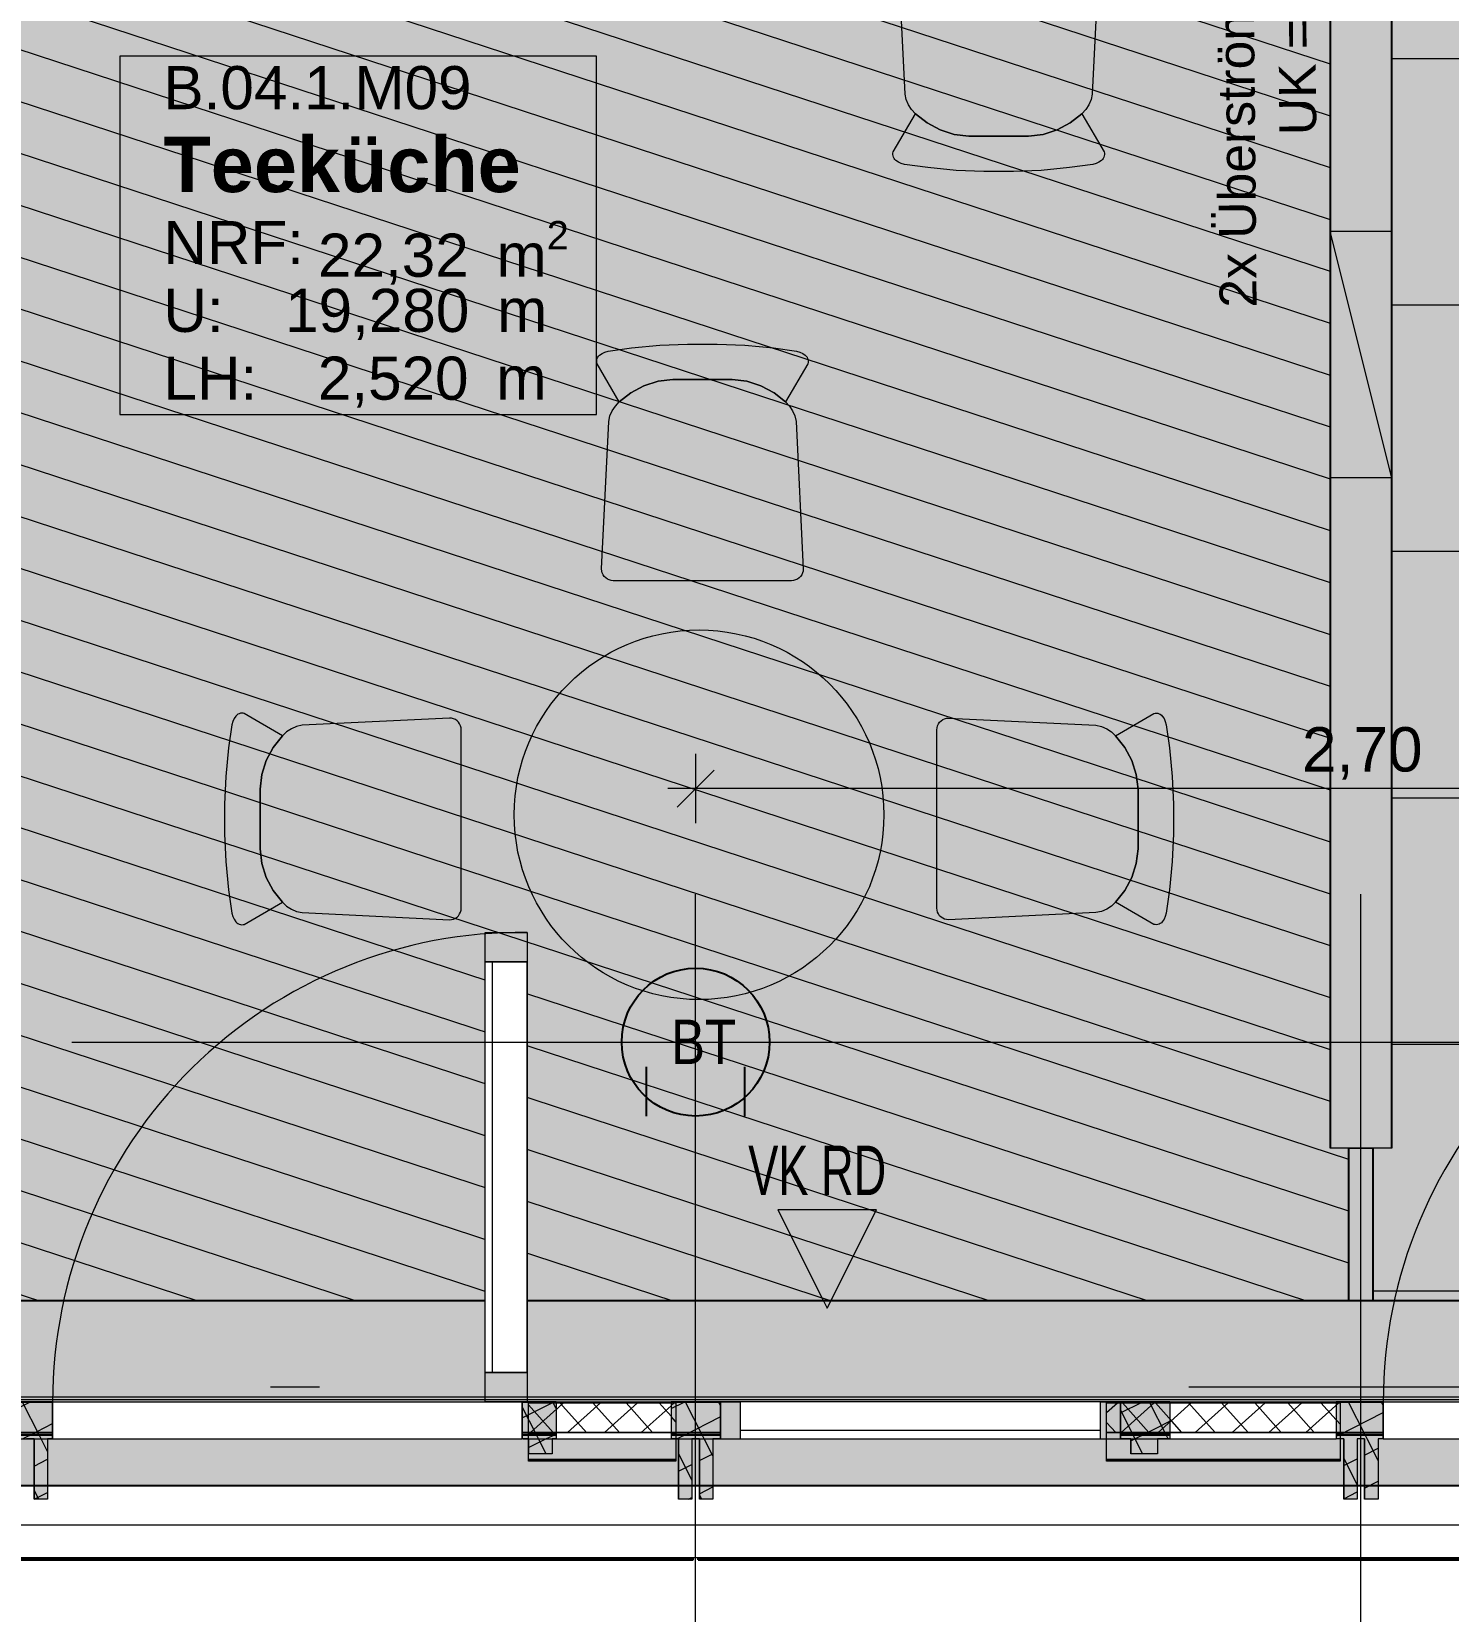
# Model space of a CAD drawing. Header units: metres. Extents: x -22.4 to 53.1, y 133.6 to 157.9.
# Drawn here: x 5.121 to 7.996, y 137.385 to 140.59 of the extents above; entities that cross this region are included whole.
import ezdxf

# ---------------------------------------------------------------- set-up
doc = ezdxf.new("R2010")
doc.units = ezdxf.units.M
doc.header["$MEASUREMENT"] = 0
for name, pattern in [('Achse', [0.0023, 0.0015, -0.0008]), ('Strichlinie_ eng', [0.0023, 0.0015, -0.0008]), ('Strichpunktlinie', [0.006703, 0.003528, -0.001764, 0, -0.001411]), ('Wipeout_Contour', [1, 0, -1])]:
    doc.linetypes.add(name, pattern=pattern)
for name, color, linetype in [('00  Raster', 7, 'Continuous'), ('00  Raster Ausbau', 7, 'Continuous'), ('10  Fassade', 7, 'Continuous'), ('10  Fassade_Deckschraffur', 7, 'Continuous'), ('10  Fassade_Schnittschraffur', 7, 'Continuous'), ('10  Wand Massiv_Deckschraffur', 7, 'Continuous'), ('10  Wand Massiv_Fenster', 7, 'Continuous'), ('20  Möbel', 7, 'Continuous'), ('20  TGA - Revi+BT', 7, 'Continuous'), ('20 Wand Leichtbau MIETERAUSBAU_Fenster', 7, 'Continuous'), ('40  Text Statik', 7, 'Continuous'), ('40 Bemaßung 1_ 50 Bodenspiegel', 7, 'Continuous'), ('50 NUF - Raumstempel MIETERAUSBAU', 7, 'Continuous'), ('Neubau_20  Boden Aufbauten', 7, 'Continuous'), ('Neubau_20  Boden Aufbauten_Deckschraffur', 7, 'Continuous'), ('Neubau_20  TGA - Revi+BT', 7, 'Continuous'), ('Neubau_20  Wand Leichtbau', 7, 'Continuous'), ('Neubau_20  Wand Leichtbau_Schnittschraffur', 7, 'Continuous'), ('Neubau_20 Wand Leichtbau MIETERAUSBAU', 7, 'Continuous'), ('Neubau_20 Wand Leichtbau MIETERAUSBAU_Fenster', 7, 'Continuous'), ('Neubau_20 Wand Leichtbau MIETERAUSBAU_Schnittschraffur', 7, 'Continuous'), ('Neubau_40  Text Statik', 7, 'Continuous'), ('Neubau_50 NUF - Raumstempel MIETERAUSBAU', 7, 'Continuous')]:
    doc.layers.add(name, color=color, linetype=linetype)
doc.styles.add('ERSTELLTER_STIL_1', font='')
doc.styles.add('ERSTELLTER_STIL_2', font='')
doc.styles.add('ERSTELLTER_STIL_3', font='')
doc.styles.get('ERSTELLTER_STIL_1').set_extended_font_data('Arial')
doc.styles.get('ERSTELLTER_STIL_2').set_extended_font_data('Arial Narrow')
doc.styles.get('ERSTELLTER_STIL_3').set_extended_font_data('Arial', bold=True)
pattern_1 = [(41.86749, (-110.10794, 75.264664), (-0.033370506, 0.037234518), []), (131.86749, (-110.10794, 75.264664), (0.037234518, 0.033370506), [])]
pattern_2 = [(26.86749, (-110.10794, 75.264664), (-0.027115717, 0.053523246), []), (116.86749, (-110.10794, 75.264664), (0.053523246, 0.027115717), [])]

msp = doc.modelspace()

# ---------------------------------------------------------------- hatches: boundary and pattern name
at = {"layer": 'Neubau_20  Boden Aufbauten_Deckschraffur', "linetype": 'Continuous', "lineweight": 0, "true_color": 0xffffff}
msp.add_hatch(color=7, dxfattribs=at).paths.add_polyline_path([(-1.6166, 143.8049), (-1.6166, 143.7049), (4.5184, 143.7049), (4.5184, 143.6799), (7.7559, 143.6799), (7.7559, 143.7049), (7.8809, 143.7049), (7.8809, 138.3249), (7.8434, 138.3249), (7.8434, 138.0149), (7.8809, 138.0149), (7.9772, 138.0149), (24.6034, 138.0149), (24.6034, 140.5199), (24.0034, 140.5199), (24.0034, 143.7899), (30.6509, 143.7899), (30.6509, 143.8049)])
at = {"layer": 'Neubau_20  Boden Aufbauten_Deckschraffur', "linetype": 'Continuous', "lineweight": 18}
h = msp.add_hatch(dxfattribs=at)
h.set_pattern_fill('Verband__Quadrat__50x50__4D', color=6, style=0, pattern_type=2)
h.set_pattern_definition([(360, (14.0547, 142.5352), (2e-07, 0.5), []), (90, (14.0547, 142.5352), (-0.5, 2e-07), [])])
h.paths.add_polyline_path([(-1.6166, 143.8049), (-1.6166, 143.7049), (4.5184, 143.7049), (4.5184, 143.6799), (7.7559, 143.6799), (7.7559, 143.7049), (7.8809, 143.7049), (7.8809, 138.3249), (7.8434, 138.3249), (7.8434, 138.0149), (7.8809, 138.0149), (7.9772, 138.0149), (24.6034, 138.0149), (24.6034, 140.5199), (24.0034, 140.5199), (24.0034, 143.7899), (30.6509, 143.7899), (30.6509, 143.8049)])
at = {"layer": 'Neubau_20 Wand Leichtbau MIETERAUSBAU_Schnittschraffur', "linetype": 'Continuous', "lineweight": 18}
msp.add_hatch(color=9, dxfattribs=at).paths.add_polyline_path([(7.7559, 143.6799), (7.7559, 138.3249), (7.8809, 138.3249), (7.8809, 143.6799)])

# ---------------------------------------------------------------- linework, layer by layer
at = {"layer": '20  Möbel', "color": 9, "linetype": 'Continuous', "lineweight": 18, "ltscale": 1000, "flags": 128}
msp.add_lwpolyline([(7.288, 140.7623), (7.2732, 140.4632), (7.2708, 140.4519), (7.2663, 140.4412), (7.26, 140.4316), (7.2519, 140.4233), (7.2285, 140.4046), (7.2021, 140.3904), (7.1734, 140.3814), (7.1436, 140.3777), (7.0229, 140.3777), (7.0229, 140.3777), (6.9931, 140.3814), (6.9645, 140.3904), (6.938, 140.4046), (6.9146, 140.4233), (6.9066, 140.4316), (6.9002, 140.4412), (6.8957, 140.4519), (6.8933, 140.4632), (6.8785, 140.7623)], dxfattribs=at)
for points in [[(7.0532, 140.3059), (6.9971, 140.3083), (6.9393, 140.3139), (6.8922, 140.3205), (6.8854, 140.3226), (6.8797, 140.325), (6.8745, 140.3285), (6.8726, 140.3304), (6.871, 140.3326), (6.8698, 140.3351), (6.869, 140.3377), (6.8687, 140.3404), (6.8688, 140.3432), (6.8694, 140.3458), (6.9146, 140.4233), (6.938, 140.4046), (6.9645, 140.3904), (6.9931, 140.3814), (7.0229, 140.3777), (7.1436, 140.3777), (7.1734, 140.3814), (7.2021, 140.3904), (7.2285, 140.4046), (7.2519, 140.4233), (7.2972, 140.3458), (7.2977, 140.3432), (7.2979, 140.3404), (7.2975, 140.3377), (7.2968, 140.3351), (7.2956, 140.3326), (7.294, 140.3304), (7.292, 140.3285), (7.2868, 140.325), (7.2811, 140.3226), (7.2744, 140.3205), (7.2273, 140.3139), (7.1694, 140.3083), (7.1133, 140.3059)], [(6.5122, 139.956), (6.5683, 139.9536), (6.6262, 139.9481), (6.6733, 139.9414), (6.68, 139.9394), (6.6857, 139.9369), (6.6909, 139.9335), (6.6928, 139.9315), (6.6944, 139.9293), (6.6956, 139.9268), (6.6964, 139.9242), (6.6967, 139.9215), (6.6966, 139.9188), (6.696, 139.9161), (6.6508, 139.8386), (6.6274, 139.8574), (6.6009, 139.8715), (6.5723, 139.8806), (6.5425, 139.8842), (6.4218, 139.8842), (6.392, 139.8806), (6.3634, 139.8715), (6.3369, 139.8574), (6.3135, 139.8386), (6.2683, 139.9161), (6.2677, 139.9188), (6.2676, 139.9215), (6.2679, 139.9242), (6.2687, 139.9268), (6.2699, 139.9293), (6.2715, 139.9315), (6.2734, 139.9335), (6.2786, 139.9369), (6.2843, 139.9394), (6.291, 139.9414), (6.3381, 139.9481), (6.396, 139.9536), (6.4521, 139.956)], [(6.5425, 139.8842), (6.5723, 139.8806), (6.6009, 139.8715), (6.6274, 139.8574), (6.6508, 139.8386), (6.6588, 139.8303), (6.6652, 139.8207), (6.6697, 139.8101), (6.6721, 139.7988), (6.6869, 139.4997), (6.6865, 139.4956), (6.6854, 139.4916), (6.6837, 139.4878), (6.6813, 139.4845), (6.6784, 139.4816), (6.675, 139.4792), (6.6712, 139.4775), (6.6672, 139.4764), (6.6631, 139.476), (6.3012, 139.476), (6.2971, 139.4764), (6.2931, 139.4775), (6.2893, 139.4792), (6.2859, 139.4816), (6.283, 139.4845), (6.2806, 139.4878), (6.2789, 139.4916), (6.2778, 139.4956), (6.2774, 139.4997), (6.2922, 139.7988), (6.2946, 139.8101), (6.2991, 139.8207), (6.3055, 139.8303), (6.3135, 139.8386), (6.3369, 139.8574), (6.3634, 139.8715), (6.392, 139.8806), (6.4218, 139.8842), (6.5425, 139.8842)], [(5.5127, 138.9626), (5.5151, 138.9065), (5.5206, 138.8486), (5.5273, 138.8015), (5.5294, 138.7948), (5.5318, 138.7891), (5.5352, 138.7839), (5.5372, 138.7819), (5.5394, 138.7803), (5.5419, 138.7791), (5.5445, 138.7784), (5.5472, 138.778), (5.55, 138.7782), (5.5526, 138.7787), (5.6301, 138.824), (5.6114, 138.8474), (5.5972, 138.8738), (5.5882, 138.9025), (5.5845, 138.9323), (5.5845, 139.053), (5.5882, 139.0828), (5.5972, 139.1114), (5.6114, 139.1379), (5.6301, 139.1613), (5.5526, 139.2065), (5.55, 139.2071), (5.5472, 139.2072), (5.5445, 139.2069), (5.5419, 139.2061), (5.5394, 139.2049), (5.5372, 139.2033), (5.5352, 139.2014), (5.5318, 139.1962), (5.5294, 139.1905), (5.5273, 139.1837), (5.5206, 139.1366), (5.5151, 139.0788), (5.5127, 139.0227)], [(5.5845, 138.9323), (5.5882, 138.9025), (5.5972, 138.8738), (5.6114, 138.8474), (5.6301, 138.824), (5.6384, 138.8159), (5.648, 138.8096), (5.6587, 138.8051), (5.6699, 138.8027), (5.9691, 138.7879), (5.9732, 138.7883), (5.9771, 138.7894), (5.9809, 138.7911), (5.9842, 138.7935), (5.9872, 138.7964), (5.9895, 138.7998), (5.9913, 138.8036), (5.9923, 138.8076), (5.9927, 138.8117), (5.9927, 139.1735), (5.9923, 139.1777), (5.9913, 139.1817), (5.9895, 139.1854), (5.9872, 139.1888), (5.9842, 139.1918), (5.9809, 139.1942), (5.9771, 139.1959), (5.9732, 139.197), (5.9691, 139.1973), (5.6699, 139.1826), (5.6587, 139.1802), (5.648, 139.1757), (5.6384, 139.1693), (5.6301, 139.1613), (5.6114, 139.1379), (5.5972, 139.1114), (5.5882, 139.0828), (5.5845, 139.053), (5.5845, 138.9323)], [(7.3661, 138.9323), (7.3624, 138.9025), (7.3534, 138.8738), (7.3392, 138.8474), (7.3205, 138.824), (7.3122, 138.8159), (7.3025, 138.8096), (7.2919, 138.8051), (7.2806, 138.8027), (6.9815, 138.7879), (6.9774, 138.7883), (6.9734, 138.7894), (6.9697, 138.7911), (6.9663, 138.7935), (6.9634, 138.7964), (6.9611, 138.7998), (6.9593, 138.8036), (6.9582, 138.8076), (6.9579, 138.8117), (6.9579, 139.1735), (6.9582, 139.1777), (6.9593, 139.1817), (6.9611, 139.1854), (6.9634, 139.1888), (6.9663, 139.1918), (6.9697, 139.1942), (6.9734, 139.1959), (6.9774, 139.197), (6.9815, 139.1973), (7.2806, 139.1826), (7.2919, 139.1802), (7.3025, 139.1757), (7.3122, 139.1693), (7.3205, 139.1613), (7.3392, 139.1379), (7.3534, 139.1114), (7.3624, 139.0828), (7.3661, 139.053), (7.3661, 138.9323)], [(7.4379, 138.9626), (7.4355, 138.9065), (7.4299, 138.8486), (7.4233, 138.8015), (7.4212, 138.7948), (7.4188, 138.7891), (7.4153, 138.7839), (7.4134, 138.7819), (7.4112, 138.7803), (7.4087, 138.7791), (7.4061, 138.7784), (7.4034, 138.778), (7.4006, 138.7782), (7.3979, 138.7787), (7.3205, 138.824), (7.3392, 138.8474), (7.3534, 138.8738), (7.3624, 138.9025), (7.3661, 138.9323), (7.3661, 139.053), (7.3624, 139.0828), (7.3534, 139.1114), (7.3392, 139.1379), (7.3205, 139.1613), (7.3979, 139.2065), (7.4006, 139.2071), (7.4034, 139.2072), (7.4061, 139.2069), (7.4087, 139.2061), (7.4112, 139.2049), (7.4134, 139.2033), (7.4153, 139.2014), (7.4188, 139.1962), (7.4212, 139.1905), (7.4233, 139.1837), (7.4299, 139.1366), (7.4355, 139.0788), (7.4379, 139.0227)]]:
    msp.add_lwpolyline(points, close=True, dxfattribs=at)
at = {"layer": '40 Bemaßung 1_ 50 Bodenspiegel', "color": 7, "linetype": 'Continuous', "lineweight": 13, "ltscale": 1000}
for p, q in [((6.4684, 139.1244), (6.4684, 138.9838)), ((6.5059, 139.0916), (6.4309, 139.0166)), ((6.4684, 139.0541), (6.4122, 139.0541)), ((9.1684, 139.0541), (6.4684, 139.0541))]:
    msp.add_line(p, q, dxfattribs=at)
at = {"layer": 'Neubau_20  Boden Aufbauten', "color": 7, "linetype": 'Continuous', "lineweight": 13, "ltscale": 1000, "flags": 128}
msp.add_lwpolyline([(-1.6166, 143.8049), (-1.6166, 143.7049), (4.5184, 143.7049), (4.5184, 143.6799), (7.7559, 143.6799), (7.7559, 143.7049), (7.8809, 143.7049), (7.8809, 138.3249), (7.8434, 138.3249), (7.8434, 138.0149), (7.8809, 138.0149), (7.9772, 138.0149), (24.6034, 138.0149), (24.6034, 140.5199), (24.0034, 140.5199), (24.0034, 143.7899), (30.6509, 143.7899), (30.6509, 143.8049)], close=True, dxfattribs=at)
at = {"layer": 'Neubau_20  TGA - Revi+BT', "color": 1, "linetype": 'Continuous', "lineweight": 25, "ltscale": 1000}
for p, q in [((6.3684, 138.3899), (6.3684, 138.4899)), ((6.5684, 138.3899), (6.5684, 138.4899))]:
    msp.add_line(p, q, dxfattribs=at)
msp.add_circle((6.4684, 138.5399), 0.15, dxfattribs=at)
at = {"layer": 'Neubau_20  Wand Leichtbau', "color": 7, "linetype": 'Continuous', "lineweight": 13, "ltscale": 1000, "flags": 128}
msp.add_lwpolyline([(7.7934, 138.3249), (7.8434, 138.3249)], dxfattribs=at)
at = {"layer": 'Neubau_20 Wand Leichtbau MIETERAUSBAU', "color": 7, "linetype": 'Continuous', "lineweight": 25, "ltscale": 1000, "flags": 128}
for points in [[(7.7559, 143.6799), (7.7559, 138.3249)], [(7.8809, 138.3249), (7.8809, 143.6799)]]:
    msp.add_lwpolyline(points, dxfattribs=at)
at = {"layer": 'Neubau_20 Wand Leichtbau MIETERAUSBAU', "color": 7, "linetype": 'Continuous', "lineweight": 13, "ltscale": 1000, "flags": 128}
msp.add_lwpolyline([(7.8809, 138.3249), (7.7559, 138.3249)], dxfattribs=at)
at = {"layer": 'Neubau_20 Wand Leichtbau MIETERAUSBAU_Fenster', "color": 7, "linetype": 'Continuous', "lineweight": 18, "ltscale": 1000}
for p, q in [((7.8809, 139.6843), (7.7559, 140.1843)), ((7.8809, 140.1843), (7.7559, 140.1843)), ((7.8809, 139.6843), (7.7559, 139.6843))]:
    msp.add_line(p, q, dxfattribs=at)
at = {"layer": 'Neubau_40  Text Statik', "color": 7, "linetype": 'Continuous', "lineweight": 13, "ltscale": 1000}
msp.add_line((6.8353, 138.1999), (6.6353, 138.1999), dxfattribs=at)
at = {"layer": 'Neubau_50 NUF - Raumstempel MIETERAUSBAU', "color": 7, "linetype": 'Continuous', "lineweight": 13, "ltscale": 1000}
for p, q in [((6.2671, 140.5399), (5.3001, 140.5399)), ((5.3001, 140.5399), (5.3001, 139.8131)), ((6.2671, 139.8131), (6.2671, 140.5399)), ((5.3001, 139.8131), (6.2671, 139.8131))]:
    msp.add_line(p, q, dxfattribs=at)

# ---------------------------------------------------------------- texts
at = {"layer": '20  TGA - Revi+BT', "color": 1, "linetype": 'Continuous', "lineweight": 25, "insert": (6.5503, 138.5404), "char_height": 0.09, "attachment_point": 6, "rotation": 359.9998, "style": 'ERSTELLTER_STIL_2'}
msp.add_mtext('\\A1;{\\pqr;\\fArial Narrow|b0|i0|c0|p38;BT }', dxfattribs=at)
at = {"layer": '20 Wand Leichtbau MIETERAUSBAU_Fenster', "color": 7, "linetype": 'Continuous', "lineweight": 18, "char_height": 0.075, "attachment_point": 4, "rotation": 90.5142, "style": 'ERSTELLTER_STIL_1'}
for s, insert in [('\\A1;{\\pql;\\fArial|b0|i0|c0|p38;2x Überströmdurchlass LDO-T 0,50/0,30}', (7.5762, 140.03)), ('\\A1;{\\pql;\\fArial|b0|i0|c0|p38;UK = +200mm ü. OKFFB}', (7.691, 140.3797))]:
    msp.add_mtext(s, dxfattribs=dict(at, insert=insert))
at = {"layer": '40  Text Statik', "color": 7, "linetype": 'Continuous', "lineweight": 13, "insert": (6.5751, 138.3297), "char_height": 0.1, "attachment_point": 1, "rotation": 0.0014, "style": 'ERSTELLTER_STIL_2'}
msp.add_mtext('\\A1;{\\W0.800000x;\\pql;\\fArial Narrow|b0|i0|c0|p38;VK RD}', dxfattribs=at)
at = {"layer": '40 Bemaßung 1_ 50 Bodenspiegel', "color": 7, "linetype": 'Continuous', "lineweight": 13, "insert": (7.6987, 139.0721), "char_height": 0.09, "width": 0.239452, "attachment_point": 7, "style": 'ERSTELLTER_STIL_1'}
msp.add_mtext('\\A1;{\\pql;\\fArial|b0|i0|c0|p38;2,70}', dxfattribs=at)
at = {"layer": '50 NUF - Raumstempel MIETERAUSBAU', "color": 7, "linetype": 'Continuous', "lineweight": 18, "attachment_point": 1}
for s, insert, char_height, style in [('\\A1;{\\pql;\\pt0;\\fArial|b0|i0|c0|p38;B.04.1.M09}', (5.3885, 140.5199), 0.0875, 'ERSTELLTER_STIL_1'), ('\\A1;{\\pqj;\\pt0;\\fArial|b1|i0|c0|p38;Teeküche}', (5.3885, 140.3767), 0.1125, 'ERSTELLTER_STIL_3'), ('\\A1;{\\pqj;\\pt0;\\fArial|b0|i0|c0|p38;NRF: }', (5.3885, 140.2056), 0.0875, 'ERSTELLTER_STIL_1'), ('\\A1;{\\pql;\\pt0,0.1;\\fArial|b0|i0|c0|p38;22,32\\fArial|b0|i0|c0|p38;\\A1{\\H.66x;\\S^  ;}\\fArial|b0|i0|c0|p38; m\\fArial|b0|i0|c0|p38;\\A1{\\H.66x;\\S2^  ;}}', (5.7021, 140.2056), 0.0875, 'ERSTELLTER_STIL_1'), ('\\A1;{\\pqj;\\pt0;\\fArial|b0|i0|c0|p38;U: }', (5.3885, 140.0681), 0.0875, 'ERSTELLTER_STIL_1'), ('\\A1;{\\pql;\\pt0,0.1;\\fArial|b0|i0|c0|p38;19,280\\fArial|b0|i0|c0|p38;\\A1{\\H.66x;\\S^  ;}\\fArial|b0|i0|c0|p38; m\\fArial|b0|i0|c0|p38;\\A1{\\H.66x;\\S^  ;}}', (5.6353, 140.0681), 0.0875, 'ERSTELLTER_STIL_1'), ('\\A1;{\\pqj;\\pt0;\\fArial|b0|i0|c0|p38;LH: }', (5.3885, 139.9306), 0.0875, 'ERSTELLTER_STIL_1'), ('\\A1;{\\pql;\\pt0,0.1;\\fArial|b0|i0|c0|p38;2,520\\fArial|b0|i0|c0|p38;\\A1{\\H.66x;\\S^  ;}\\fArial|b0|i0|c0|p38; m\\fArial|b0|i0|c0|p38;\\A1{\\H.66x;\\S^  ;}}', (5.7017, 139.9306), 0.0875, 'ERSTELLTER_STIL_1')]:
    msp.add_mtext(s, dxfattribs=dict(at, insert=insert, char_height=char_height, style=style))

# ---------------------------------------------------------------- wipeouts: each hides what was drawn before it
at = {"color": 254, "linetype": 'Wipeout_Contour', "lineweight": 0, "ltscale": 555.427283}
msp.add_wipeout([(24.6034, 137.7447), (3.8184, 137.7447), (3.8184, 137.7417), (24.6034, 137.7417)], dxfattribs=at).dxf.layer = '10  Fassade_Deckschraffur'
at = {"color": 254, "linetype": 'Wipeout_Contour', "lineweight": 0, "ltscale": 554.568883}
msp.add_wipeout([(24.6034, 137.5599), (3.8184, 137.5599), (3.8184, 137.4939), (24.6034, 137.4939)], dxfattribs=at).dxf.layer = '10  Fassade_Deckschraffur'

# ---------------------------------------------------------------- next in the draw order: linework, layer by layer
at = {"layer": '10  Fassade', "color": 7, "linetype": 'Continuous', "lineweight": 18, "ltscale": 1000, "flags": 128}
msp.add_lwpolyline([(24.6034, 137.4939), (3.8184, 137.4939)], dxfattribs=at)

# ---------------------------------------------------------------- next in the draw order: wipeouts: each hides what was drawn before it
at = {"color": 254, "linetype": 'Wipeout_Contour', "lineweight": 0, "ltscale": 556.117024}
msp.add_wipeout([(24.6034, 138.0149), (3.8184, 138.0149), (3.8184, 137.8193), (24.6034, 137.8193)], dxfattribs=at).dxf.layer = '10  Fassade_Deckschraffur'
at = {"color": 254, "linetype": 'Wipeout_Contour', "lineweight": 0, "ltscale": 555.06051}
msp.add_wipeout([(3.8184, 137.7417), (3.8184, 137.5599), (24.6034, 137.5599), (24.6034, 137.7417)], dxfattribs=at).dxf.layer = '10  Fassade_Deckschraffur'

# ---------------------------------------------------------------- next in the draw order: hatches: boundary and pattern name
at = {"layer": '10  Fassade', "linetype": 'Continuous', "lineweight": 0, "true_color": 0xffffff}
for points in [[(6.4284, 137.6899), (6.4284, 137.6929), (6.1294, 137.6929), (6.1294, 137.6899)], [(7.7759, 137.6899), (7.7759, 137.6929), (7.3024, 137.6929), (7.3024, 137.6899)]]:
    msp.add_hatch(color=7, dxfattribs=at).paths.add_polyline_path(points)
at = {"layer": 'Neubau_20  Boden Aufbauten_Deckschraffur', "linetype": 'Continuous', "lineweight": 18, "true_color": 0xd5d5ff}
msp.add_hatch(color=254, dxfattribs=at).paths.add_polyline_path([(7.7559, 143.6799), (3.8184, 143.6799), (3.8184, 138.0149), (7.7559, 138.0149), (7.7934, 138.0149), (7.7934, 138.3249), (7.7559, 138.3249)])
at = {"layer": 'Neubau_20  Boden Aufbauten_Deckschraffur', "linetype": 'Continuous', "lineweight": 0, "true_color": 0xffffff}
h = msp.add_hatch(dxfattribs=at)
h.set_pattern_fill('Holz_Schalung_liegend__1_A0', style=0, pattern_type=2)
h.set_pattern_definition([(341.86749, (-110.10794, 75.26466), (0.03112157, 0.09503393), [])])
h.paths.add_polyline_path([(7.7559, 143.6799), (3.8184, 143.6799), (3.8184, 138.0149), (7.7559, 138.0149), (7.7934, 138.0149), (7.7934, 138.3249), (7.7559, 138.3249)])
at = {"layer": 'Neubau_20  Wand Leichtbau_Schnittschraffur', "linetype": 'Continuous', "lineweight": 18}
msp.add_hatch(color=9, dxfattribs=at).paths.add_polyline_path([(7.7934, 138.3249), (7.7934, 138.0149), (7.8434, 138.0149), (7.8434, 138.3249)])

# ---------------------------------------------------------------- next in the draw order: linework, layer by layer
at = {"layer": '00  Raster Ausbau', "color": 251, "linetype": 'Achse', "lineweight": 18, "ltscale": 1000, "true_color": 0x5f5f5f}
msp.add_line((6.4684, 137.8399), (6.4684, 138.8399), dxfattribs=at)
at = {"layer": '00  Raster Ausbau', "color": 9, "linetype": 'Achse', "lineweight": 18, "ltscale": 1000}
msp.add_line((7.8184, 137.8399), (7.8184, 138.8399), dxfattribs=at)
at = {"layer": '10  Fassade', "color": 7, "linetype": 'Strichpunktlinie', "lineweight": 13, "ltscale": 1000}
msp.add_line((24.6034, 137.8399), (3.8184, 137.8399), dxfattribs=at)
at = {"layer": '10  Fassade', "color": 7, "linetype": 'Continuous', "lineweight": 13, "ltscale": 1000}
for p, q in [((6.1774, 137.7049), (6.1294, 137.7049)), ((7.4054, 137.7049), (7.3514, 137.7049)), ((5.1534, 137.6124), (5.1259, 137.6124)), ((6.4609, 137.6124), (6.4334, 137.6124)), ((6.5034, 137.6124), (6.4759, 137.6124)), ((7.8109, 137.6124), (7.7834, 137.6124)), ((7.8534, 137.6124), (7.8259, 137.6124))]:
    msp.add_line(p, q, dxfattribs=at)
at = {"layer": '10  Fassade', "color": 7, "linetype": 'Continuous', "lineweight": 18, "ltscale": 1000, "flags": 128}
for points in [[(24.6034, 138.0149), (3.8184, 138.0149)], [(24.6034, 137.5599), (3.8184, 137.5599)]]:
    msp.add_lwpolyline(points, dxfattribs=at)
at = {"layer": '10  Fassade', "color": 7, "linetype": 'Strichlinie_ eng', "lineweight": 18, "ltscale": 1000, "flags": 128}
for points in [[(6.1774, 137.7049), (6.1294, 137.7049)], [(7.4054, 137.7049), (7.3514, 137.7049)], [(5.1534, 137.6124), (5.1259, 137.6124)], [(6.4609, 137.6124), (6.4334, 137.6124)], [(6.5034, 137.6124), (6.4759, 137.6124)], [(7.8109, 137.6124), (7.7834, 137.6124)], [(7.8534, 137.6124), (7.8259, 137.6124)]]:
    msp.add_lwpolyline(points, dxfattribs=at)
at = {"layer": '10  Fassade', "color": 7, "linetype": 'Continuous', "lineweight": 18, "ltscale": 1000, "flags": 128}
for points in [[(6.4284, 137.6899), (6.1294, 137.6899), (6.1294, 137.6929), (6.4284, 137.6929)], [(7.7759, 137.6899), (7.3024, 137.6899), (7.3024, 137.6929), (7.7759, 137.6929)]]:
    msp.add_lwpolyline(points, close=True, dxfattribs=at)
at = {"layer": '10  Wand Massiv_Fenster', "color": 7, "linetype": 'Continuous', "lineweight": 25, "ltscale": 1000}
for p, q in [((24.6034, 138.0149), (3.8184, 138.0149)), ((24.6034, 137.6399), (3.8184, 137.6399))]:
    msp.add_line(p, q, dxfattribs=at)
at = {"layer": 'Neubau_20  Boden Aufbauten', "color": 7, "linetype": 'Continuous', "lineweight": 13, "ltscale": 1000, "flags": 128}
msp.add_lwpolyline([(7.7559, 143.6799), (3.8184, 143.6799), (3.8184, 138.0149), (7.7559, 138.0149), (7.7934, 138.0149), (7.7934, 138.3249), (7.7559, 138.3249)], close=True, dxfattribs=at)
at = {"layer": 'Neubau_20  Wand Leichtbau', "color": 7, "linetype": 'Continuous', "lineweight": 25, "ltscale": 1000, "flags": 128}
for points in [[(7.7934, 138.3249), (7.7934, 138.0149)], [(7.8434, 138.0149), (7.8434, 138.3249)]]:
    msp.add_lwpolyline(points, dxfattribs=at)
at = {"layer": 'Neubau_20  Wand Leichtbau', "color": 7, "linetype": 'Continuous', "lineweight": 13, "ltscale": 1000, "flags": 128}
msp.add_lwpolyline([(7.7934, 138.0149), (7.8434, 138.0149)], dxfattribs=at)
at = {"layer": 'Neubau_40  Text Statik', "color": 7, "linetype": 'Continuous', "lineweight": 13, "ltscale": 1000}
for p, q in [((6.6353, 138.1999), (6.7353, 137.9999)), ((6.7353, 137.9999), (6.8353, 138.1999))]:
    msp.add_line(p, q, dxfattribs=at)

# ---------------------------------------------------------------- next in the draw order: wipeouts: each hides what was drawn before it
at = {"color": 254, "linetype": 'Wipeout_Contour', "lineweight": 0, "ltscale": 555.566818}
msp.add_wipeout([(24.6034, 137.8089), (3.8184, 137.8089), (3.8184, 137.7479), (24.6034, 137.7479)], dxfattribs=at).dxf.layer = '10  Fassade_Deckschraffur'
at = {"color": 254, "linetype": 'Wipeout_Contour', "lineweight": 0, "ltscale": 550.37772}
msp.add_wipeout([(6.4632, 137.4939), (3.7732, 137.4939), (3.7732, 137.4899), (6.4632, 137.4899)], dxfattribs=at).dxf.layer = '10  Fassade_Deckschraffur'

# ---------------------------------------------------------------- next in the draw order: hatches: boundary and pattern name
at = {"layer": '10  Fassade_Schnittschraffur', "linetype": 'Continuous', "lineweight": 0, "true_color": 0xffffff}
msp.add_hatch(color=7, dxfattribs=at).paths.add_polyline_path([(7.3514, 137.7049), (7.4054, 137.7049), (7.4054, 137.7349), (7.3514, 137.7349)])
at = {"layer": '10  Fassade_Schnittschraffur', "linetype": 'Continuous', "lineweight": 13, "true_color": 0x000100}
h = msp.add_hatch(dxfattribs=at)
h.set_pattern_fill('Dämmung__hart_1_0001', color=98, style=0, pattern_type=2)
h.set_pattern_definition(pattern_2)
h.paths.add_polyline_path([(7.3514, 137.7049), (7.4054, 137.7049), (7.4054, 137.7349), (7.3514, 137.7349)])

# ---------------------------------------------------------------- next in the draw order: linework, layer by layer
at = {"layer": '10  Fassade', "color": 7, "linetype": 'Continuous', "lineweight": 13, "ltscale": 1000}
for p, q in [((5.1259, 137.7349), (5.1259, 137.6124)), ((6.4759, 137.7349), (6.4609, 137.7349)), ((6.4609, 137.7349), (6.4609, 137.6124)), ((6.4759, 137.7349), (6.4759, 137.6124)), ((7.3514, 137.7349), (7.3514, 137.7049)), ((7.4054, 137.7349), (7.4054, 137.7049)), ((7.8109, 137.7349), (7.8109, 137.6124)), ((7.8259, 137.7349), (7.8259, 137.6124))]:
    msp.add_line(p, q, dxfattribs=at)
at = {"layer": '10  Fassade', "color": 7, "linetype": 'Continuous', "lineweight": 18, "ltscale": 1000, "flags": 128}
for points in [[(24.6034, 137.7479), (3.8184, 137.7479)], [(24.6034, 137.7447), (3.8184, 137.7447)], [(24.6034, 137.7417), (3.8184, 137.7417)]]:
    msp.add_lwpolyline(points, dxfattribs=at)
at = {"layer": '10  Fassade', "color": 7, "linetype": 'Strichlinie_ eng', "lineweight": 18, "ltscale": 1000, "flags": 128}
for points in [[(3.8184, 137.7349), (4.6804, 137.7349), (5.1184, 137.7349), (6.1509, 137.7349), (6.4684, 137.7349), (7.3804, 137.7349), (7.8184, 137.7349), (8.8509, 137.7349), (9.1684, 137.7349), (10.0804, 137.7349), (10.5184, 137.7349), (11.5509, 137.7349), (11.8684, 137.7349), (12.7804, 137.7349), (13.2184, 137.7349), (14.2509, 137.7349), (14.5684, 137.7349), (15.4804, 137.7349), (15.9184, 137.7349), (16.9509, 137.7349), (17.2684, 137.7349), (18.1804, 137.7349), (18.6184, 137.7349), (19.6509, 137.7349), (19.9684, 137.7349), (20.8804, 137.7349), (21.3184, 137.7349), (22.3509, 137.7349), (22.6684, 137.7349), (23.5804, 137.7349), (24.0184, 137.7349), (24.6034, 137.7349)], [(5.1259, 137.6124), (5.1259, 137.7349)], [(5.1534, 137.7349), (5.1534, 137.6124)], [(6.1294, 137.7049), (6.1294, 137.7349)], [(6.1774, 137.7349), (6.1774, 137.7049)], [(6.4334, 137.6124), (6.4334, 137.7349)], [(6.4609, 137.7349), (6.4609, 137.6124)], [(6.4759, 137.6124), (6.4759, 137.7349)], [(6.5034, 137.7349), (6.5034, 137.6124)], [(7.3514, 137.7049), (7.3514, 137.7349)], [(7.4054, 137.7349), (7.4054, 137.7049)], [(7.7834, 137.6124), (7.7834, 137.7349)], [(7.8109, 137.7349), (7.8109, 137.6124)], [(7.8259, 137.6124), (7.8259, 137.7349)], [(7.8534, 137.7349), (7.8534, 137.6124)]]:
    msp.add_lwpolyline(points, dxfattribs=at)
at = {"layer": '10  Fassade', "color": 7, "linetype": 'Continuous', "lineweight": 13, "ltscale": 1000, "flags": 128}
for points in [[(5.1259, 137.7349), (5.1184, 137.7349), (5.1109, 137.7349)], [(7.8259, 137.7349), (7.8184, 137.7349), (7.8109, 137.7349)]]:
    msp.add_lwpolyline(points, dxfattribs=at)

# ---------------------------------------------------------------- next in the draw order: wipeouts: each hides what was drawn before it
at = {"color": 254, "linetype": 'Wipeout_Contour', "lineweight": 0, "ltscale": 555.697817}
msp.add_wipeout([(3.8184, 137.8089), (24.6034, 137.8089), (24.6034, 137.8139), (3.8184, 137.8139)], dxfattribs=at).dxf.layer = '10  Fassade_Deckschraffur'
at = {"color": 254, "linetype": 'Wipeout_Contour', "lineweight": 0, "ltscale": 550.884756}
msp.add_wipeout([(9.1632, 137.4939), (6.4732, 137.4939), (6.4732, 137.4899), (9.1632, 137.4899)], dxfattribs=at).dxf.layer = '10  Fassade_Deckschraffur'

# ---------------------------------------------------------------- next in the draw order: linework, layer by layer
at = {"layer": '10  Fassade', "color": 7, "linetype": 'Continuous', "lineweight": 25, "ltscale": 1000, "flags": 128}
for points in [[(3.7732, 137.4939), (6.4632, 137.4939)], [(6.4632, 137.4899), (6.4632, 137.4939)], [(6.4732, 137.4939), (9.1632, 137.4939)], [(6.4732, 137.4899), (6.4732, 137.4939)], [(3.7732, 137.4899), (6.4632, 137.4899)], [(6.4732, 137.4899), (9.1632, 137.4899)]]:
    msp.add_lwpolyline(points, dxfattribs=at)

# ---------------------------------------------------------------- next in the draw order: wipeouts: each hides what was drawn before it
at = {"color": 254, "linetype": 'Wipeout_Contour', "lineweight": 0, "ltscale": 555.718507}
msp.add_wipeout([(3.8184, 137.8193), (3.8184, 137.8139), (24.6034, 137.8139), (24.6034, 137.8193)], dxfattribs=at).dxf.layer = '10  Fassade_Deckschraffur'

# ---------------------------------------------------------------- next in the draw order: hatches: boundary and pattern name
at = {"layer": '10  Wand Massiv_Deckschraffur', "linetype": 'Continuous', "lineweight": 0, "true_color": 0xffffff}
msp.add_hatch(color=7, dxfattribs=at).paths.add_polyline_path([(3.8184, 137.6399), (24.6034, 137.6399), (24.6034, 137.8399), (24.6034, 138.0149), (3.8184, 138.0149), (3.8184, 137.8399)])

# ---------------------------------------------------------------- next in the draw order: linework, layer by layer
at = {"layer": '00  Raster Ausbau', "color": 251, "linetype": 'Achse', "lineweight": 18, "ltscale": 1000, "true_color": 0x5f5f5f}
msp.add_line((6.4684, 136.8399), (6.4684, 137.8399), dxfattribs=at)
at = {"layer": '00  Raster Ausbau', "color": 9, "linetype": 'Achse', "lineweight": 18, "ltscale": 1000}
msp.add_line((7.8184, 136.8399), (7.8184, 137.8399), dxfattribs=at)
at = {"layer": '10  Fassade', "color": 7, "linetype": 'Continuous', "lineweight": 18, "ltscale": 1000, "flags": 128}
for points in [[(24.6034, 137.8193), (3.8184, 137.8193)], [(24.6034, 137.8139), (3.8184, 137.8139)], [(24.6034, 137.8089), (3.8184, 137.8089)]]:
    msp.add_lwpolyline(points, dxfattribs=at)
at = {"layer": '10  Fassade', "color": 7, "linetype": 'Strichlinie_ eng', "lineweight": 18, "ltscale": 1000, "flags": 128}
msp.add_lwpolyline([(3.8184, 137.8099), (4.6804, 137.8099), (5.1184, 137.8099), (6.1509, 137.8099), (6.4684, 137.8099), (7.3804, 137.8099), (7.8184, 137.8099), (8.8509, 137.8099), (9.1684, 137.8099), (10.0804, 137.8099), (10.5184, 137.8099), (11.5509, 137.8099), (11.8684, 137.8099), (12.7804, 137.8099), (13.2184, 137.8099), (14.2509, 137.8099), (14.5684, 137.8099), (15.4804, 137.8099), (15.9184, 137.8099), (16.9509, 137.8099), (17.2684, 137.8099), (18.1804, 137.8099), (18.6184, 137.8099), (19.6509, 137.8099), (19.9684, 137.8099), (20.8804, 137.8099), (21.3184, 137.8099), (22.3509, 137.8099), (22.6684, 137.8099), (23.5804, 137.8099), (24.0184, 137.8099), (24.6034, 137.8099)], dxfattribs=at)

# ---------------------------------------------------------------- next in the draw order: wipeouts: each hides what was drawn before it
at = {"color": 254, "linetype": 'Wipeout_Contour', "lineweight": 0, "ltscale": 551.557806}
msp.add_wipeout([(6.1164, 137.8099), (5.1634, 137.8099), (5.1634, 137.7349), (6.1164, 137.7349)], dxfattribs=at).dxf.layer = '10  Fassade_Deckschraffur'
at = {"color": 254, "linetype": 'Wipeout_Contour', "lineweight": 0, "ltscale": 551.66957}
msp.add_wipeout([(6.4184, 137.8099), (6.1854, 137.8099), (6.1854, 137.7349), (6.4184, 137.7349)], dxfattribs=at).dxf.layer = '10  Fassade_Deckschraffur'
at = {"color": 254, "linetype": 'Wipeout_Contour', "lineweight": 0, "ltscale": 551.790921}
msp.add_wipeout([(7.3304, 137.8099), (6.5184, 137.8099), (6.5184, 137.7349), (7.3304, 137.7349)], dxfattribs=at).dxf.layer = '10  Fassade_Deckschraffur'
at = {"color": 254, "linetype": 'Wipeout_Contour', "lineweight": 0, "ltscale": 551.931225}
msp.add_wipeout([(7.7684, 137.8099), (7.4304, 137.8099), (7.4304, 137.7349), (7.7684, 137.7349)], dxfattribs=at).dxf.layer = '10  Fassade_Deckschraffur'
at = {"color": 254, "linetype": 'Wipeout_Contour', "lineweight": 0, "ltscale": 552.10486}
msp.add_wipeout([(8.8164, 137.8099), (7.8634, 137.8099), (7.8634, 137.7349), (8.8164, 137.7349)], dxfattribs=at).dxf.layer = '10  Fassade_Deckschraffur'
at = {"color": 254, "linetype": 'Wipeout_Contour', "lineweight": 0, "ltscale": 553.683217}
msp.add_wipeout([(6.0412, 137.8699), (6.1262, 137.8699), (6.1262, 138.7025), (6.0412, 138.7025)], dxfattribs=at).dxf.layer = '10  Fassade_Schnittschraffur'

# ---------------------------------------------------------------- next in the draw order: hatches: boundary and pattern name
at = {"layer": '10  Fassade', "linetype": 'Continuous', "lineweight": 0, "true_color": 0xffffff}
for points in [[(6.4284, 137.8079), (6.4284, 137.8099), (6.1294, 137.8099), (6.1294, 137.8079)], [(7.7759, 137.8079), (7.7759, 137.8099), (7.3024, 137.8099), (7.3024, 137.8079)]]:
    msp.add_hatch(color=7, dxfattribs=at).paths.add_polyline_path(points)
at = {"layer": '10  Fassade', "linetype": 'Continuous', "lineweight": 13, "true_color": 0x000100}
h = msp.add_hatch(dxfattribs=at)
h.set_pattern_fill('Dämmung__hart_2_0001', color=98, style=0, pattern_type=2)
h.set_pattern_definition(pattern_1)
h.paths.add_polyline_path([(6.4284, 137.7479), (6.4284, 137.8079), (6.1294, 137.8079), (6.1294, 137.7479)])
h = msp.add_hatch(dxfattribs=at)
h.set_pattern_fill('Dämmung__hart_2_0001', color=98, style=0, pattern_type=2)
h.set_pattern_definition(pattern_1)
h.paths.add_polyline_path([(7.7759, 137.7479), (7.7759, 137.8079), (7.3024, 137.8079), (7.3024, 137.7479)])
at = {"layer": '10  Fassade_Schnittschraffur', "linetype": 'Continuous', "lineweight": 0, "true_color": 0xffffff}
for points in [[(6.0412, 138.7025), (6.1262, 138.7025), (6.1262, 138.7625), (6.0412, 138.7625)], [(6.0412, 137.8099), (6.1262, 137.8099), (6.1262, 137.8699), (6.0412, 137.8699)], [(5.1109, 137.7349), (5.1184, 137.7349), (5.1259, 137.7349), (5.1534, 137.7349), (5.1634, 137.7349), (5.1634, 137.8099), (5.0684, 137.8099), (5.0684, 137.7349)], [(5.1634, 137.8099), (5.1634, 137.7349), (5.1636, 137.8099)], [(6.1162, 137.8099), (6.1162, 137.7349), (6.1164, 137.8099)], [(6.1164, 137.7349), (6.1294, 137.7349), (6.1774, 137.7349), (6.1854, 137.7349), (6.1854, 137.8099), (6.1164, 137.8099)], [(6.4184, 137.7349), (6.4334, 137.7349), (6.4609, 137.7349), (6.4759, 137.7349), (6.5034, 137.7349), (6.5184, 137.7349), (6.5184, 137.8099), (6.4184, 137.8099)], [(6.5184, 137.8099), (6.5184, 137.7349), (6.5186, 137.8099)], [(7.3302, 137.8099), (7.3302, 137.7349), (7.3304, 137.8099)], [(7.3304, 137.7349), (7.3514, 137.7349), (7.4054, 137.7349), (7.4304, 137.7349), (7.4304, 137.8099), (7.3304, 137.8099)], [(7.8109, 137.7349), (7.8184, 137.7349), (7.8259, 137.7349), (7.8534, 137.7349), (7.8634, 137.7349), (7.8634, 137.8099), (7.7684, 137.8099), (7.7684, 137.7349)], [(7.8634, 137.8099), (7.8634, 137.7349), (7.8636, 137.8099)], [(5.1534, 137.6124), (5.1534, 137.7349), (5.1259, 137.7349), (5.1259, 137.6124)], [(6.1294, 137.7349), (6.1294, 137.7049), (6.1774, 137.7049), (6.1774, 137.7349)], [(6.4334, 137.6124), (6.4609, 137.6124), (6.4609, 137.7349), (6.4334, 137.7349)], [(6.5034, 137.6124), (6.5034, 137.7349), (6.4759, 137.7349), (6.4759, 137.6124)], [(7.7834, 137.7349), (7.7834, 137.6124), (7.8109, 137.6124), (7.8109, 137.7349)], [(7.8534, 137.6124), (7.8534, 137.7349), (7.8259, 137.7349), (7.8259, 137.6124)]]:
    msp.add_hatch(color=7, dxfattribs=at).paths.add_polyline_path(points)
at = {"layer": '10  Fassade_Schnittschraffur', "linetype": 'Continuous', "lineweight": 13, "true_color": 0x000100}
h = msp.add_hatch(dxfattribs=at)
h.set_pattern_fill('Dämmung__hart_1_0001', color=98, style=0, pattern_type=2)
h.set_pattern_definition(pattern_2)
h.paths.add_polyline_path([(5.1109, 137.7349), (5.1184, 137.7349), (5.1259, 137.7349), (5.1534, 137.7349), (5.1634, 137.7349), (5.1634, 137.8099), (5.0684, 137.8099), (5.0684, 137.7349)])
h = msp.add_hatch(dxfattribs=at)
h.set_pattern_fill('Dämmung__hart_1_0001', color=98, style=0, pattern_type=2)
h.set_pattern_definition(pattern_2)
h.paths.add_polyline_path([(6.1164, 137.7349), (6.1294, 137.7349), (6.1774, 137.7349), (6.1854, 137.7349), (6.1854, 137.8099), (6.1164, 137.8099)])
h = msp.add_hatch(dxfattribs=at)
h.set_pattern_fill('Dämmung__hart_1_0001', color=98, style=0, pattern_type=2)
h.set_pattern_definition(pattern_2)
h.paths.add_polyline_path([(6.4184, 137.7349), (6.4334, 137.7349), (6.4609, 137.7349), (6.4759, 137.7349), (6.5034, 137.7349), (6.5184, 137.7349), (6.5184, 137.8099), (6.4184, 137.8099)])
h = msp.add_hatch(dxfattribs=at)
h.set_pattern_fill('Dämmung__hart_1_0001', color=98, style=0, pattern_type=2)
h.set_pattern_definition(pattern_2)
h.paths.add_polyline_path([(7.3304, 137.7349), (7.3514, 137.7349), (7.4054, 137.7349), (7.4304, 137.7349), (7.4304, 137.8099), (7.3304, 137.8099)])
h = msp.add_hatch(dxfattribs=at)
h.set_pattern_fill('Dämmung__hart_1_0001', color=98, style=0, pattern_type=2)
h.set_pattern_definition(pattern_2)
h.paths.add_polyline_path([(7.8109, 137.7349), (7.8184, 137.7349), (7.8259, 137.7349), (7.8534, 137.7349), (7.8634, 137.7349), (7.8634, 137.8099), (7.7684, 137.8099), (7.7684, 137.7349)])
h = msp.add_hatch(dxfattribs=at)
h.set_pattern_fill('Dämmung__hart_1_0001', color=98, style=0, pattern_type=2)
h.set_pattern_definition(pattern_2)
h.paths.add_polyline_path([(5.1534, 137.6124), (5.1534, 137.7349), (5.1259, 137.7349), (5.1259, 137.6124)])
h = msp.add_hatch(dxfattribs=at)
h.set_pattern_fill('Dämmung__hart_1_0001', color=98, style=0, pattern_type=2)
h.set_pattern_definition(pattern_2)
h.paths.add_polyline_path([(6.1294, 137.7349), (6.1294, 137.7049), (6.1774, 137.7049), (6.1774, 137.7349)])
h = msp.add_hatch(dxfattribs=at)
h.set_pattern_fill('Dämmung__hart_1_0001', color=98, style=0, pattern_type=2)
h.set_pattern_definition(pattern_2)
h.paths.add_polyline_path([(6.4334, 137.6124), (6.4609, 137.6124), (6.4609, 137.7349), (6.4334, 137.7349)])
h = msp.add_hatch(dxfattribs=at)
h.set_pattern_fill('Dämmung__hart_1_0001', color=98, style=0, pattern_type=2)
h.set_pattern_definition(pattern_2)
h.paths.add_polyline_path([(6.5034, 137.6124), (6.5034, 137.7349), (6.4759, 137.7349), (6.4759, 137.6124)])
h = msp.add_hatch(dxfattribs=at)
h.set_pattern_fill('Dämmung__hart_1_0001', color=98, style=0, pattern_type=2)
h.set_pattern_definition(pattern_2)
h.paths.add_polyline_path([(7.7834, 137.7349), (7.7834, 137.6124), (7.8109, 137.6124), (7.8109, 137.7349)])
h = msp.add_hatch(dxfattribs=at)
h.set_pattern_fill('Dämmung__hart_1_0001', color=98, style=0, pattern_type=2)
h.set_pattern_definition(pattern_2)
h.paths.add_polyline_path([(7.8534, 137.6124), (7.8534, 137.7349), (7.8259, 137.7349), (7.8259, 137.6124)])

# ---------------------------------------------------------------- next in the draw order: linework, layer by layer
at = {"layer": '00  Raster', "color": 7, "linetype": 'Strichpunktlinie', "lineweight": 13, "ltscale": 1000}
msp.add_line((-22.0094, 138.5399), (33.1556, 138.5399), dxfattribs=at)
at = {"layer": '10  Fassade', "color": 7, "linetype": 'Continuous', "lineweight": 18, "ltscale": 1000}
for p, q in [((6.0412, 137.8699), (6.0412, 138.7025)), ((6.0562, 137.8699), (6.0562, 138.7025)), ((6.1262, 137.8699), (6.1262, 138.7025))]:
    msp.add_line(p, q, dxfattribs=at)
at = {"layer": '10  Fassade', "color": 7, "linetype": 'Continuous', "lineweight": 13, "ltscale": 1000}
for p, q in [((5.1634, 137.8099), (5.0684, 137.8099)), ((5.1634, 137.8099), (5.1634, 137.7349)), ((6.1164, 137.8099), (6.1164, 137.7349)), ((6.1854, 137.8099), (6.1164, 137.8099)), ((6.1854, 137.8099), (6.1854, 137.7349)), ((6.5184, 137.8099), (6.4184, 137.8099)), ((6.4184, 137.8099), (6.4184, 137.7349)), ((6.5184, 137.8099), (6.5184, 137.7349)), ((7.4304, 137.8099), (7.3304, 137.8099)), ((7.3304, 137.8099), (7.3304, 137.7349)), ((7.4304, 137.8099), (7.4304, 137.7349)), ((7.7684, 137.8099), (7.7684, 137.7349)), ((7.8634, 137.8099), (7.7684, 137.8099)), ((7.8634, 137.8099), (7.8634, 137.7349)), ((5.1634, 137.7349), (5.1534, 137.7349)), ((5.1534, 137.7349), (5.1534, 137.6124)), ((6.1294, 137.7349), (6.1164, 137.7349)), ((6.1294, 137.7349), (6.1294, 137.7049)), ((6.1854, 137.7349), (6.1774, 137.7349)), ((6.1774, 137.7349), (6.1774, 137.7049)), ((6.4334, 137.7349), (6.4184, 137.7349)), ((6.4334, 137.7349), (6.4334, 137.6124)), ((6.5184, 137.7349), (6.5034, 137.7349)), ((6.5034, 137.7349), (6.5034, 137.6124)), ((7.3514, 137.7349), (7.3304, 137.7349)), ((7.4304, 137.7349), (7.4054, 137.7349)), ((7.7834, 137.7349), (7.7684, 137.7349)), ((7.7834, 137.7349), (7.7834, 137.6124)), ((7.8634, 137.7349), (7.8534, 137.7349)), ((7.8534, 137.7349), (7.8534, 137.6124))]:
    msp.add_line(p, q, dxfattribs=at)
at = {"layer": '10  Fassade', "color": 7, "linetype": 'Continuous', "lineweight": 18, "ltscale": 1000, "flags": 128}
for points in [[(6.0412, 138.7025), (6.0412, 138.7625), (6.1262, 138.7625), (6.1262, 138.7025)], [(6.0412, 137.8699), (6.0412, 138.7025), (6.1262, 138.7025), (6.1262, 137.8699)], [(6.0412, 137.8099), (6.0412, 137.8699), (6.1262, 137.8699), (6.1262, 137.8099)], [(5.1634, 137.7349), (5.1636, 137.8099)], [(6.1164, 137.8099), (6.1162, 137.7349)], [(6.4284, 137.8079), (6.1294, 137.8079), (6.1294, 137.8099), (6.4284, 137.8099)], [(6.4284, 137.7479), (6.1294, 137.7479), (6.1294, 137.8079), (6.4284, 137.8079)], [(6.5184, 137.7349), (6.5189, 137.7349), (6.5186, 137.8099)], [(7.7759, 137.8079), (7.3024, 137.8079), (7.3024, 137.8099), (7.7759, 137.8099)], [(7.7759, 137.7479), (7.3024, 137.7479), (7.3024, 137.8079), (7.7759, 137.8079)], [(7.3304, 137.8099), (7.3302, 137.7349)], [(7.8634, 137.7349), (7.8636, 137.8099)], [(6.4284, 137.6929), (6.1294, 137.6929), (6.1294, 137.7479), (6.4284, 137.7479)], [(7.7759, 137.6929), (7.3024, 137.6929), (7.3024, 137.7479), (7.7759, 137.7479)]]:
    msp.add_lwpolyline(points, close=True, dxfattribs=at)
for points in [[(5.1634, 137.8099), (6.1164, 137.8099)], [(6.1854, 137.8099), (6.4184, 137.8099)], [(6.5184, 137.8099), (7.3304, 137.8099)], [(7.4304, 137.8099), (7.7684, 137.8099)], [(7.8634, 137.8099), (8.8164, 137.8099)], [(5.1634, 137.7349), (6.1164, 137.7349)], [(6.1854, 137.7349), (6.4184, 137.7349)], [(6.5184, 137.7349), (7.3304, 137.7349)], [(7.4304, 137.7349), (7.7684, 137.7349)], [(7.8634, 137.7349), (8.8164, 137.7349)]]:
    msp.add_lwpolyline(points, dxfattribs=at)
at = {"layer": '10  Fassade', "color": 7, "linetype": 'Continuous', "lineweight": 13, "ltscale": 1000}
for centre in [(6.1162, 137.8099), (8.8162, 137.8099)]:
    msp.add_arc(centre, 0.9526, 89.3986, 180, dxfattribs=at)
at = {"layer": '20  Möbel', "color": 9, "linetype": 'Continuous', "lineweight": 18, "ltscale": 1000}
msp.add_circle((6.4753, 139.0011), 0.375, dxfattribs=at)

# ---------------------------------------------------------------- next in the draw order: wipeouts: each hides what was drawn before it
at = {"color": 254, "linetype": 'Wipeout_Contour', "lineweight": 0, "ltscale": 551.790491}
msp.add_wipeout([(7.2892, 137.7349), (7.2892, 137.8099), (6.5596, 137.8099), (6.5596, 137.7349)], dxfattribs=at).dxf.layer = '10  Fassade_Deckschraffur'

# ---------------------------------------------------------------- next in the draw order: hatches: boundary and pattern name
at = {"layer": '10  Fassade_Schnittschraffur', "linetype": 'Continuous', "lineweight": 0, "true_color": 0xffffff}
for points in [[(6.5186, 137.7349), (6.5596, 137.7349), (6.5596, 137.8099), (6.5186, 137.8099)], [(7.3302, 137.8099), (7.2892, 137.8099), (7.2892, 137.7349), (7.3302, 137.7349)]]:
    msp.add_hatch(color=7, dxfattribs=at).paths.add_polyline_path(points)

# ---------------------------------------------------------------- next in the draw order: linework, layer by layer
at = {"layer": '10  Fassade', "color": 7, "linetype": 'Continuous', "lineweight": 18, "ltscale": 1000}
for p, q in [((7.2892, 137.8099), (6.5596, 137.8099)), ((7.2892, 137.7519), (6.5596, 137.7519)), ((6.5596, 137.7349), (7.2892, 137.7349))]:
    msp.add_line(p, q, dxfattribs=at)
at = {"layer": '10  Fassade', "color": 7, "linetype": 'Continuous', "lineweight": 18, "ltscale": 1000, "flags": 128}
for points in [[(6.5186, 137.7349), (6.5596, 137.7349), (6.5596, 137.8099), (6.5186, 137.8099)], [(7.3302, 137.8099), (7.2892, 137.8099), (7.2892, 137.7349), (7.3302, 137.7349)]]:
    msp.add_lwpolyline(points, close=True, dxfattribs=at)

doc.saveas('drawing.dxf')
